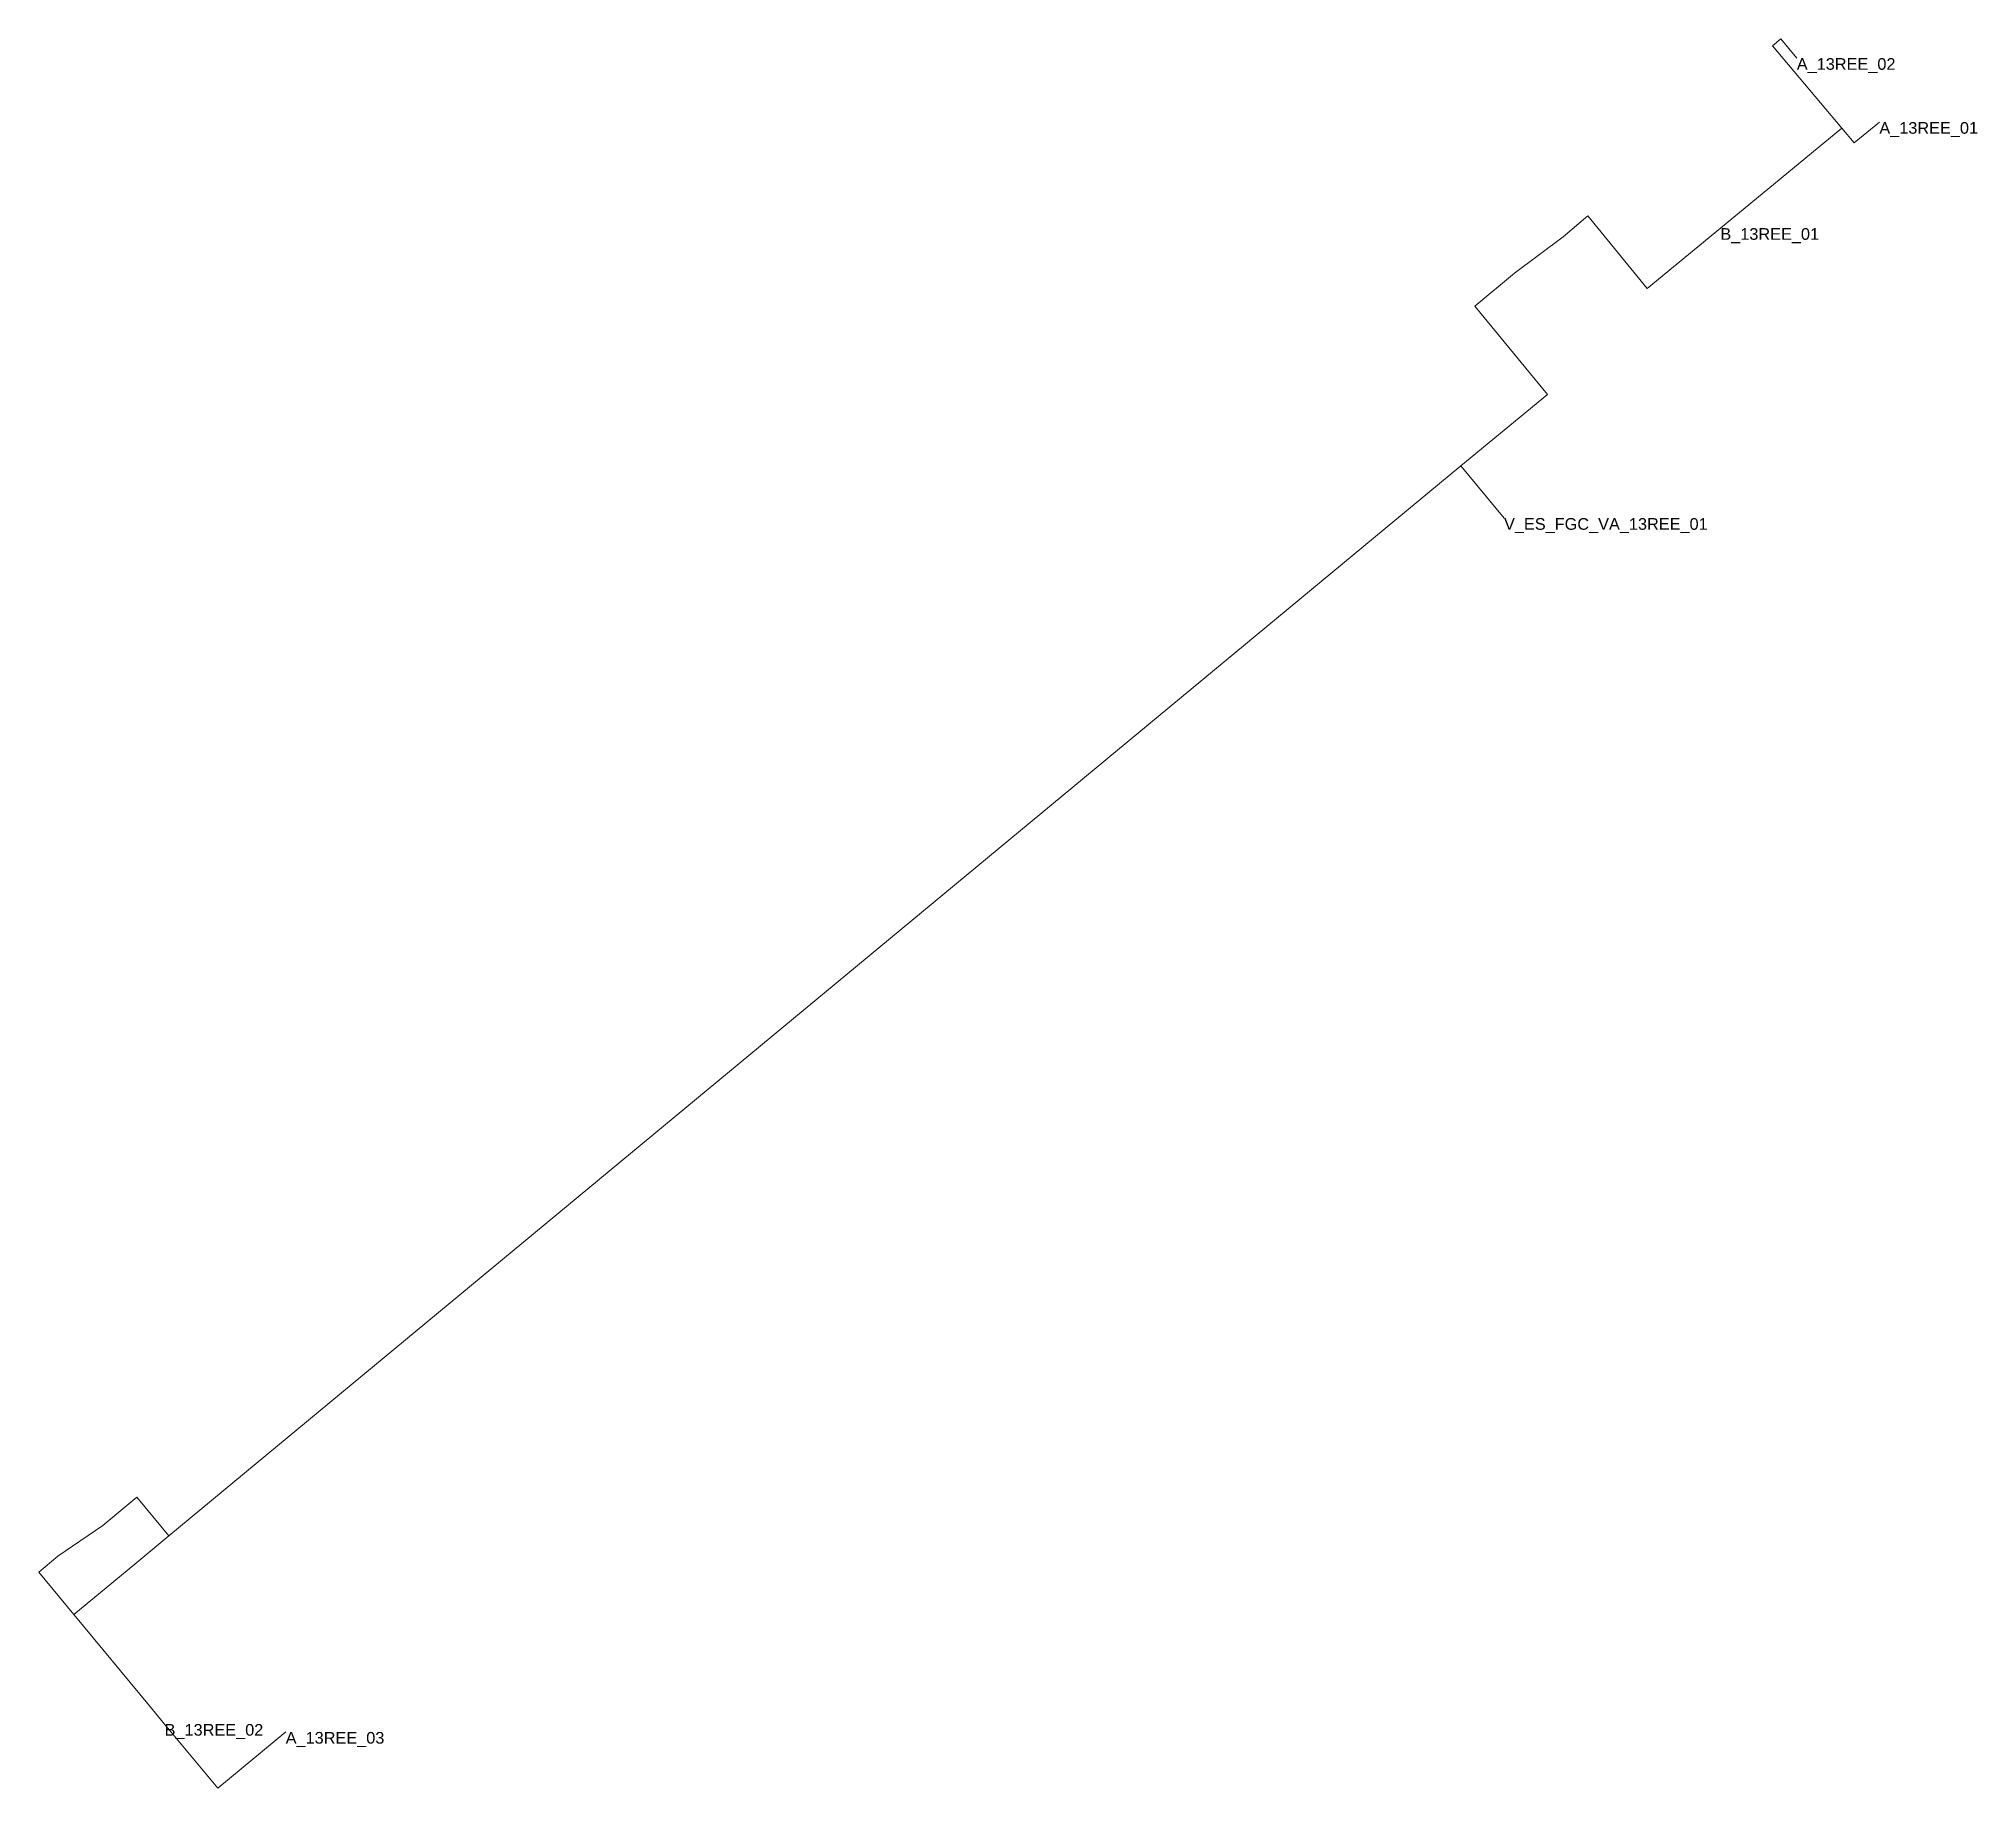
# Model space of a CAD drawing. Header units: metres. Extents: x 426308.4 to 426391.5, y 4583362.5 to 4583437.5.
import ezdxf
from ezdxf.enums import TextEntityAlignment as Align

# ---------------------------------------------------------------- set-up
doc = ezdxf.new("R2010")
doc.units = ezdxf.units.M
doc.header["$MEASUREMENT"] = 0
for name, color, linetype, lineweight, true_color in [('01_A_AccesTren_t', 40, 'Continuous', 0, 0xffd600), ('01_C_AccesExt_t', 251, 'Continuous', 0, 0x646464), ('01_I_Ascensor_l', 251, 'Continuous', 0, 0x646464), ('01_I_BarreraTarifaria_t', 251, 'Continuous', 0, 0x646464), ('01_I_Horitzontal_l', 251, 'Continuous', 0, 0x646464)]:
    doc.layers.add(name, color=color, linetype=linetype, lineweight=lineweight, true_color=true_color)
doc.styles.add('Style-Arial', font='arial.ttf')

msp = doc.modelspace()

# ---------------------------------------------------------------- linework, layer by layer
at = {"layer": '01_I_Ascensor_l'}
for p, q in [((426382.724132, 4583437.189789), (426383.080307, 4583437.48975, 10)), ((426373.741933, 4583428.9888), (426371.656418, 4583427.430663, -20)), ((426309.176525, 4583372.402127), (426311.111466, 4583373.726692, -20)), ((426310.682991, 4583370.583291), (426312.482855, 4583372.070879, -20))]:
    msp.add_line(p, q, dxfattribs=at)
at = {"layer": '01_I_Horitzontal_l'}
for p, q in [((426385.695216, 4583433.661907), (426382.724132, 4583437.189789)), ((426383.765112, 4583436.659234, 10), (426383.080307, 4583437.48975, 10)), ((426380.487129, 4583429.366606), (426385.695216, 4583433.661907)), ((426313.943142, 4583373.280236, -20), (426369.350786, 4583419.166852, -20)), ((426369.351465, 4583419.167412, -20), (426371.208102, 4583416.9298, -20)), ((426312.482855, 4583372.070879, -20), (426313.943142, 4583373.280236, -20)), ((426309.176525, 4583372.402127), (426308.359867, 4583371.725715)), ((426308.359867, 4583371.725715), (426309.866315, 4583369.90692)), ((426310.682991, 4583370.583291), (426309.866315, 4583369.90692))]:
    msp.add_line(p, q, dxfattribs=at)
at = {"layer": '01_I_Horitzontal_l', "flags": 128}
for points in [[(426385.695216, 4583433.661907), (426386.230313, 4583433.02653), (426387.306541, 4583433.916704)], [(426373.741933, 4583428.9888), (426374.803891, 4583429.901643), (426377.345172, 4583426.775319), (426380.487129, 4583429.366606)], [(426309.866315, 4583369.90692), (426313.11431, 4583365.985165), (426313.757849, 4583365.208131)], [(426313.757849, 4583365.208131), (426316.038464, 4583362.454428), (426318.950743, 4583364.866503)]]:
    msp.add_lwpolyline(points, dxfattribs=at)
at = {"layer": '01_I_Horitzontal_l', "elevation": -20, "flags": 128}
for points in [[(426371.656418, 4583427.430663), (426369.949524, 4583426.023055), (426373.072533, 4583422.23603), (426369.351465, 4583419.167412)], [(426311.111466, 4583373.726692), (426312.5717, 4583374.936239), (426313.943142, 4583373.280236)]]:
    msp.add_lwpolyline(points, dxfattribs=at)

# ---------------------------------------------------------------- texts
at = {"layer": '01_A_AccesTren_t', "style": 'Style-Arial'}
msp.add_text('V_ES_FGC_VA_13REE_01', height=0.5, dxfattribs=at).set_placement((426371.208102, 4583416.9298, -20), align=Align.TOP_LEFT)
at = {"layer": '01_C_AccesExt_t', "style": 'Style-Arial'}
for s, p in [('A_13REE_02', (426383.765112, 4583436.659234, 10)), ('A_13REE_01', (426387.306541, 4583433.916704)), ('A_13REE_03', (426318.950743, 4583364.866503))]:
    msp.add_text(s, height=0.5, dxfattribs=at).set_placement(p, align=Align.TOP_LEFT)
at = {"layer": '01_I_BarreraTarifaria_t', "style": 'Style-Arial'}
for s, p in [('B_13REE_01', (426380.487129, 4583429.366606)), ('B_13REE_02', (426313.757849, 4583365.208131))]:
    msp.add_text(s, height=0.5, dxfattribs=at).set_placement(p, align=Align.TOP_LEFT)

doc.saveas('drawing.dxf')
